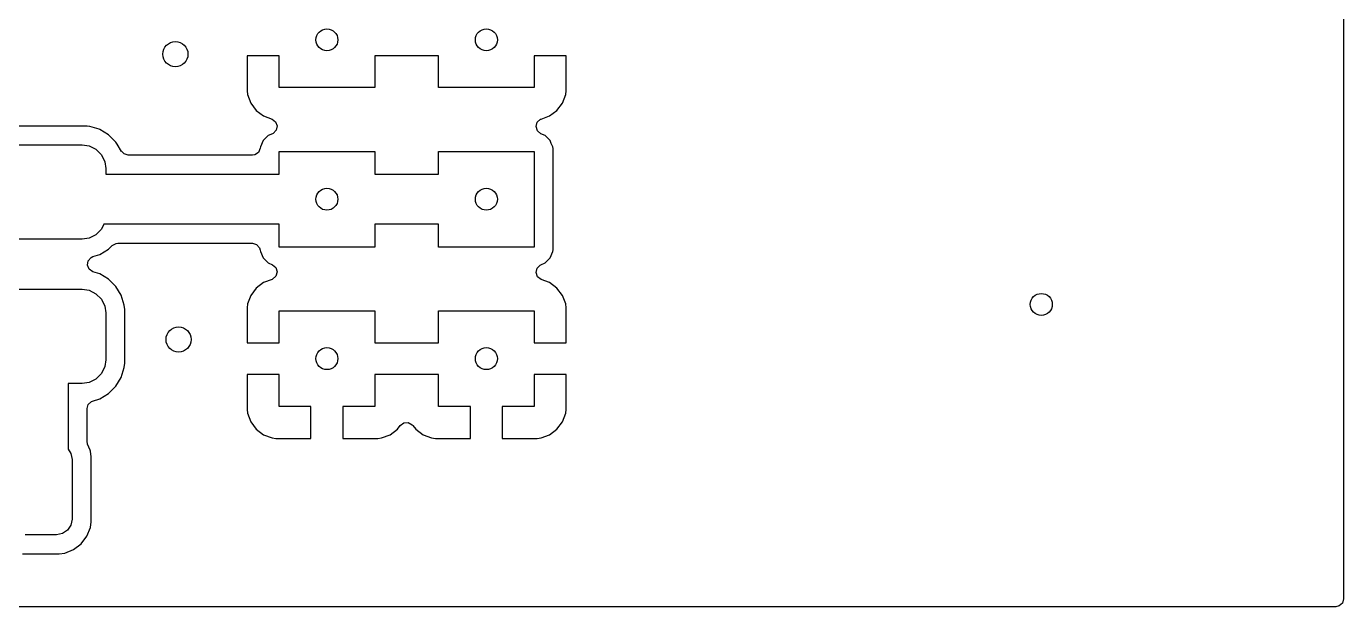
# Model space of a CAD drawing. Extents: x 0.21 to 2.19, y 0.21 to 1.79.
# Drawn here: x 1.364 to 2.19, y 0.21 to 0.574 of the extents above; entities that cross this region are included whole.
import ezdxf

# ---------------------------------------------------------------- set-up
doc = ezdxf.new("R2010")
doc.units = 0
doc.header["$MEASUREMENT"] = 0
doc.layers.add('BLACK', color=7, linetype='CONTINUOUS')

msp = doc.modelspace()

# ---------------------------------------------------------------- linework, layer by layer
at = {"layer": 'BLACK', "linetype": 'CONTINUOUS'}
for p, q in [((2.18959, 1.78463), (2.18959, 0.21537)), ((1.522, 0.556), (1.502, 0.556)), ((1.502, 0.556), (1.502, 0.53409)), ((1.522, 0.536), (1.522, 0.556)), ((1.622, 0.556), (1.582, 0.556)), ((1.582, 0.556), (1.582, 0.536)), ((1.622, 0.536), (1.622, 0.556)), ((1.702, 0.556), (1.682, 0.556)), ((1.682, 0.556), (1.682, 0.536)), ((1.702, 0.53409), (1.702, 0.556)), ((1.502, 0.53409), (1.50226, 0.5317)), ((1.50226, 0.5317), (1.50427, 0.52632)), ((1.582, 0.536), (1.522, 0.536)), ((1.682, 0.536), (1.622, 0.536)), ((1.69973, 0.52632), (1.70174, 0.5317)), ((1.70174, 0.5317), (1.702, 0.53409)), ((1.702, 0.53409), (1.702, 0.53409)), ((1.50427, 0.52632), (1.50427, 0.52632)), ((1.50427, 0.52632), (1.50771, 0.52171)), ((1.50771, 0.52171), (1.51232, 0.51827)), ((1.69168, 0.51827), (1.69629, 0.52171)), ((1.69629, 0.52171), (1.69973, 0.52632)), ((1.69973, 0.52632), (1.69973, 0.52632)), ((1.51232, 0.51827), (1.5176, 0.5163)), ((1.5176, 0.5163), (1.51984, 0.51462)), ((1.51984, 0.51462), (1.52081, 0.512)), ((1.68317, 0.51158), (1.68393, 0.51428)), ((1.68393, 0.51428), (1.68602, 0.51613)), ((1.68602, 0.51613), (1.6864, 0.5163)), ((1.6864, 0.5163), (1.69168, 0.51827)), ((1.40077, 0.51188), (1.34726, 0.51188)), ((1.40178, 0.51179), (1.40077, 0.51188)), ((1.40345, 0.51164), (1.40178, 0.51179)), ((1.40917, 0.50986), (1.40345, 0.51164)), ((1.40345, 0.51164), (1.40345, 0.51164)), ((1.40345, 0.51164), (1.40345, 0.51164)), ((1.40962, 0.50972), (1.40917, 0.50986)), ((1.41514, 0.50638), (1.40962, 0.50972)), ((1.41971, 0.50181), (1.41514, 0.50638)), ((1.41514, 0.50638), (1.41514, 0.50638)), ((1.5152, 0.50593), (1.51207, 0.5028)), ((1.51787, 0.50711), (1.5152, 0.50593)), ((1.51824, 0.50729), (1.51787, 0.50711)), ((1.52022, 0.50927), (1.51824, 0.50729)), ((1.52081, 0.512), (1.52022, 0.50927)), ((1.68399, 0.50891), (1.68317, 0.51158)), ((1.68613, 0.50711), (1.68399, 0.50891)), ((1.6888, 0.50593), (1.68613, 0.50711)), ((1.69193, 0.5028), (1.6888, 0.50593)), ((1.34941, 0.50005), (1.39862, 0.50005)), ((1.39862, 0.50005), (1.40283, 0.49944)), ((1.40283, 0.49944), (1.4072, 0.4973)), ((1.4072, 0.4973), (1.41064, 0.49387)), ((1.42046, 0.50056), (1.41971, 0.50181)), ((1.41971, 0.50181), (1.41971, 0.50181)), ((1.41971, 0.50181), (1.41971, 0.50181)), ((1.42321, 0.49603), (1.42046, 0.50056)), ((1.4233, 0.49608), (1.42321, 0.49603)), ((1.42479, 0.49437), (1.4233, 0.49608)), ((1.51019, 0.49797), (1.5091, 0.49539)), ((1.51028, 0.49876), (1.51019, 0.49797)), ((1.51207, 0.5028), (1.51028, 0.49876)), ((1.51207, 0.5028), (1.51207, 0.5028)), ((1.522, 0.48173), (1.522, 0.496)), ((1.522, 0.496), (1.582, 0.496)), ((1.582, 0.496), (1.582, 0.48166)), ((1.622, 0.48171), (1.622, 0.496)), ((1.622, 0.496), (1.682, 0.496)), ((1.682, 0.496), (1.682, 0.436)), ((1.69272, 0.501), (1.69193, 0.5028)), ((1.69372, 0.49876), (1.69272, 0.501)), ((1.69383, 0.49777), (1.69372, 0.49876)), ((1.69383, 0.43423), (1.69383, 0.49777)), ((1.41064, 0.49387), (1.41277, 0.4895)), ((1.41277, 0.4895), (1.41339, 0.48529)), ((1.42748, 0.49358), (1.42479, 0.49437)), ((1.50527, 0.49358), (1.42748, 0.49358)), ((1.50679, 0.49382), (1.50527, 0.49358)), ((1.5091, 0.49539), (1.50679, 0.49382)), ((1.41339, 0.48529), (1.41339, 0.48164)), ((1.41339, 0.48164), (1.522, 0.48173)), ((1.582, 0.48166), (1.622, 0.48171)), ((1.41064, 0.44718), (1.4072, 0.44374)), ((1.41215, 0.45028), (1.41064, 0.44718)), ((1.522, 0.45036), (1.41215, 0.45028)), ((1.522, 0.436), (1.522, 0.45036)), ((1.622, 0.45034), (1.582, 0.45029)), ((1.582, 0.45029), (1.582, 0.436)), ((1.622, 0.436), (1.622, 0.45034)), ((1.39862, 0.441), (1.34941, 0.441)), ((1.40283, 0.44161), (1.39862, 0.441)), ((1.4072, 0.44374), (1.40283, 0.44161)), ((1.41744, 0.43697), (1.41989, 0.43831)), ((1.41989, 0.43831), (1.42095, 0.43842)), ((1.42095, 0.43842), (1.50527, 0.43842)), ((1.50527, 0.43842), (1.50795, 0.43763)), ((1.40416, 0.42946), (1.4053, 0.42998)), ((1.4053, 0.42998), (1.40962, 0.43133)), ((1.40962, 0.43133), (1.41514, 0.43467)), ((1.41514, 0.43467), (1.41744, 0.43697)), ((1.50795, 0.43763), (1.50978, 0.43552)), ((1.50978, 0.43552), (1.51019, 0.43403)), ((1.51019, 0.43403), (1.51028, 0.43324)), ((1.51028, 0.43324), (1.51028, 0.43324)), ((1.51028, 0.43324), (1.51207, 0.4292)), ((1.582, 0.436), (1.522, 0.436)), ((1.682, 0.436), (1.622, 0.436)), ((1.69193, 0.4292), (1.69372, 0.43324)), ((1.69372, 0.43324), (1.69383, 0.43423)), ((1.40185, 0.42462), (1.40229, 0.42738)), ((1.40297, 0.42206), (1.40185, 0.42462)), ((1.40229, 0.42738), (1.40416, 0.42946)), ((1.4053, 0.42051), (1.40297, 0.42206)), ((1.51207, 0.4292), (1.5152, 0.42607)), ((1.5152, 0.42607), (1.5152, 0.42607)), ((1.5152, 0.42607), (1.5152, 0.42607)), ((1.5152, 0.42607), (1.51787, 0.42489)), ((1.51787, 0.42489), (1.52001, 0.42309)), ((1.52001, 0.42309), (1.52083, 0.42042)), ((1.68319, 0.42), (1.68378, 0.42273)), ((1.68378, 0.42273), (1.68576, 0.42471)), ((1.68576, 0.42471), (1.68613, 0.42489)), ((1.68613, 0.42489), (1.6888, 0.42607)), ((1.6888, 0.42607), (1.69193, 0.4292)), ((1.6888, 0.42607), (1.6888, 0.42607)), ((1.6888, 0.42607), (1.6888, 0.42607)), ((1.40962, 0.41917), (1.4053, 0.42051)), ((1.41514, 0.41582), (1.40962, 0.41917)), ((1.41971, 0.41126), (1.41514, 0.41582)), ((1.41514, 0.41582), (1.41514, 0.41582)), ((1.51232, 0.41373), (1.50771, 0.41029)), ((1.5176, 0.4157), (1.51232, 0.41373)), ((1.51798, 0.41587), (1.5176, 0.4157)), ((1.52007, 0.41772), (1.51798, 0.41587)), ((1.52083, 0.42042), (1.52007, 0.41772)), ((1.68416, 0.41738), (1.68319, 0.42)), ((1.6864, 0.4157), (1.68416, 0.41738)), ((1.69168, 0.41373), (1.6864, 0.4157)), ((1.69629, 0.41029), (1.69168, 0.41373)), ((1.34941, 0.4095), (1.39862, 0.4095)), ((1.39862, 0.4095), (1.40283, 0.40889)), ((1.40283, 0.40889), (1.4072, 0.40675)), ((1.4072, 0.40675), (1.41064, 0.40332)), ((1.42305, 0.40573), (1.41971, 0.41126)), ((1.41971, 0.41126), (1.41971, 0.41126)), ((1.41971, 0.41126), (1.41971, 0.41126)), ((1.42497, 0.39957), (1.42305, 0.40573)), ((1.50427, 0.40568), (1.50226, 0.4003)), ((1.50771, 0.41029), (1.50427, 0.40568)), ((1.50427, 0.40568), (1.50427, 0.40568)), ((1.69973, 0.40568), (1.69629, 0.41029)), ((1.70174, 0.4003), (1.69973, 0.40568)), ((1.69973, 0.40568), (1.69973, 0.40568)), ((1.41064, 0.40332), (1.41277, 0.39895)), ((1.41277, 0.39895), (1.41339, 0.39474)), ((1.42522, 0.39689), (1.42497, 0.39957)), ((1.42522, 0.36306), (1.42522, 0.39689)), ((1.50226, 0.4003), (1.502, 0.39791)), ((1.502, 0.39791), (1.502, 0.376)), ((1.702, 0.39791), (1.70174, 0.4003)), ((1.702, 0.376), (1.702, 0.39791)), ((1.702, 0.39791), (1.702, 0.39791)), ((1.41339, 0.39474), (1.41339, 0.36521)), ((1.522, 0.376), (1.522, 0.396)), ((1.522, 0.396), (1.582, 0.396)), ((1.582, 0.396), (1.582, 0.376)), ((1.622, 0.376), (1.622, 0.396)), ((1.622, 0.396), (1.682, 0.396)), ((1.682, 0.396), (1.682, 0.376)), ((1.502, 0.376), (1.522, 0.376)), ((1.582, 0.376), (1.622, 0.376)), ((1.682, 0.376), (1.702, 0.376)), ((1.41339, 0.36521), (1.41277, 0.361)), ((1.41064, 0.35663), (1.4072, 0.35319)), ((1.41277, 0.361), (1.41064, 0.35663)), ((1.42305, 0.35421), (1.42497, 0.36038)), ((1.42497, 0.36038), (1.42522, 0.36306)), ((1.502, 0.356), (1.502, 0.33409)), ((1.522, 0.356), (1.502, 0.356)), ((1.522, 0.336), (1.522, 0.356)), ((1.582, 0.356), (1.582, 0.336)), ((1.622, 0.356), (1.582, 0.356)), ((1.622, 0.336), (1.622, 0.356)), ((1.702, 0.356), (1.682, 0.356)), ((1.682, 0.356), (1.682, 0.336)), ((1.702, 0.33409), (1.702, 0.356)), ((1.39862, 0.35044), (1.38967, 0.35044)), ((1.38967, 0.35044), (1.38973, 0.30917)), ((1.40283, 0.35106), (1.39862, 0.35044)), ((1.4072, 0.35319), (1.40283, 0.35106)), ((1.41514, 0.34412), (1.41971, 0.34869)), ((1.41971, 0.34869), (1.42305, 0.35421)), ((1.40238, 0.33731), (1.40449, 0.33914)), ((1.40449, 0.33914), (1.40508, 0.33936)), ((1.40508, 0.33936), (1.40962, 0.34078)), ((1.40962, 0.34078), (1.41514, 0.34412)), ((1.40159, 0.33463), (1.40238, 0.33731)), ((1.40159, 0.31415), (1.40159, 0.33463)), ((1.502, 0.33409), (1.50226, 0.33171)), ((1.50226, 0.33171), (1.50427, 0.32632)), ((1.542, 0.336), (1.522, 0.336)), ((1.542, 0.316), (1.542, 0.336)), ((1.582, 0.336), (1.562, 0.336)), ((1.562, 0.336), (1.562, 0.316)), ((1.642, 0.336), (1.622, 0.336)), ((1.642, 0.316), (1.642, 0.336)), ((1.682, 0.336), (1.662, 0.336)), ((1.662, 0.336), (1.662, 0.316)), ((1.69973, 0.32632), (1.70174, 0.33171)), ((1.70174, 0.33171), (1.702, 0.33409)), ((1.702, 0.33409), (1.702, 0.33409)), ((1.50427, 0.32632), (1.50427, 0.32632)), ((1.50427, 0.32632), (1.50771, 0.32171)), ((1.59629, 0.32171), (1.59803, 0.32404)), ((1.59803, 0.32404), (1.60027, 0.32571)), ((1.60027, 0.32571), (1.60305, 0.32591)), ((1.60305, 0.32591), (1.60551, 0.32457)), ((1.60551, 0.32457), (1.60597, 0.32404)), ((1.60597, 0.32404), (1.60771, 0.32171)), ((1.69629, 0.32171), (1.69973, 0.32632)), ((1.69973, 0.32632), (1.69973, 0.32632)), ((1.40194, 0.31233), (1.40159, 0.31415)), ((1.50771, 0.32171), (1.51232, 0.31827)), ((1.51232, 0.31827), (1.5177, 0.31626)), ((1.5177, 0.31626), (1.52009, 0.316)), ((1.52009, 0.316), (1.52009, 0.316)), ((1.52009, 0.316), (1.542, 0.316)), ((1.562, 0.316), (1.58391, 0.316)), ((1.58391, 0.316), (1.5863, 0.31626)), ((1.58391, 0.316), (1.58391, 0.316)), ((1.5863, 0.31626), (1.59168, 0.31827)), ((1.59168, 0.31827), (1.59629, 0.32171)), ((1.59168, 0.31827), (1.59168, 0.31827)), ((1.60771, 0.32171), (1.61232, 0.31827)), ((1.61232, 0.31827), (1.6177, 0.31626)), ((1.6177, 0.31626), (1.62009, 0.316)), ((1.62009, 0.316), (1.62009, 0.316)), ((1.62009, 0.316), (1.642, 0.316)), ((1.662, 0.316), (1.68391, 0.316)), ((1.68391, 0.316), (1.68629, 0.31626)), ((1.68391, 0.316), (1.68391, 0.316)), ((1.68629, 0.31626), (1.69168, 0.31827)), ((1.69168, 0.31827), (1.69629, 0.32171)), ((1.69168, 0.31827), (1.69168, 0.31827)), ((1.38973, 0.30917), (1.39153, 0.30647)), ((1.39153, 0.30647), (1.39228, 0.3027)), ((1.40346, 0.30848), (1.40194, 0.31233)), ((1.4037, 0.30788), (1.40346, 0.30848)), ((1.40411, 0.3044), (1.4037, 0.30788)), ((1.39228, 0.3027), (1.39228, 0.2653)), ((1.40411, 0.2636), (1.40411, 0.3044)), ((1.39228, 0.2653), (1.39153, 0.26153)), ((1.38621, 0.25621), (1.38244, 0.25546)), ((1.3894, 0.25834), (1.38621, 0.25621)), ((1.39153, 0.26153), (1.3894, 0.25834)), ((1.40151, 0.25458), (1.4037, 0.26012)), ((1.4037, 0.26012), (1.40411, 0.2636)), ((1.38244, 0.25546), (1.36276, 0.25546)), ((1.39316, 0.24623), (1.39791, 0.24983)), ((1.39791, 0.24983), (1.40151, 0.25458)), ((1.36106, 0.24363), (1.38414, 0.24363)), ((1.38414, 0.24363), (1.38762, 0.24404)), ((1.38414, 0.24363), (1.38414, 0.24363)), ((1.38762, 0.24404), (1.39316, 0.24623)), ((2.18959, 0.21537), (2.1888, 0.21269)), ((2.18463, 0.21041), (0.21537, 0.21041)), ((2.18669, 0.21086), (2.18463, 0.21041)), ((2.1888, 0.21269), (2.18669, 0.21086))]:
    msp.add_line(p, q, dxfattribs=at)
at = {"layer": 'BLACK'}
for centre, radius in [((1.552, 0.566), 0.00689), ((1.652, 0.566), 0.00689), ((1.457, 0.557), 0.00787), ((1.552, 0.466), 0.00689), ((1.652, 0.466), 0.00689), ((2, 0.4), 0.00689), ((1.459, 0.378), 0.00787), ((1.552, 0.366), 0.00689), ((1.652, 0.366), 0.00689)]:
    msp.add_circle(centre, radius, dxfattribs=at)

doc.saveas('drawing.dxf')
